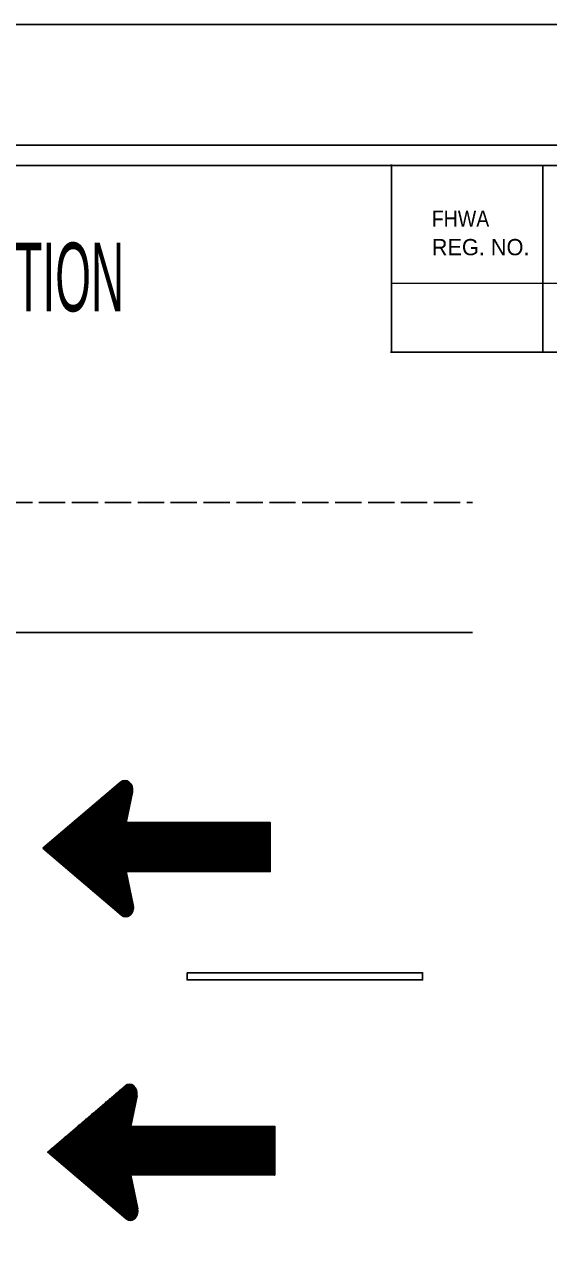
# Model space of a CAD drawing. Extents: x -997 to 641, y 370 to 934.
# Drawn here: x 301.1 to 444.5, y 601.4 to 934 of the extents above; entities that cross this region are included whole.
import ezdxf
from ezdxf.enums import TextEntityAlignment as Align

# ---------------------------------------------------------------- set-up
doc = ezdxf.new("R2010")
doc.units = 0
doc.header["$LTSCALE"] = 1.2
doc.linetypes.add('LONG_DASHED', pattern=[7.5, 6, -1.5])
doc.layers.add('1', color=7, linetype='Continuous', lineweight=25)
doc.layers.add('2', color=7, linetype='Continuous', lineweight=13)

msp = doc.modelspace()

# ---------------------------------------------------------------- linework, layer by layer
at = {"layer": '1'}
for p, q in [((401.566, 895.702), (401.53, 844.53)), ((442.893, 895.424), (442.921, 844.65)), ((401.546, 863.217), (614.918, 863.454)), ((401.256, 844.411), (614.918, 844.436)), ((-45.861, 767.863), (423.736, 767.863)), ((306.202, 708.856), (327.411, 726.94)), ((309.696, 705.881), (326.173, 725.837)), ((309.875, 705.795), (327.087, 726.623)), ((310.069, 705.564), (327.791, 727.182)), ((310.265, 705.488), (328.176, 727.32)), ((310.399, 705.325), (328.55, 727.412)), ((310.519, 705.263), (328.825, 727.412)), ((310.711, 705.095), (329.01, 727.32)), ((310.835, 704.863), (329.267, 727.32)), ((310.985, 704.786), (329.468, 727.182)), ((311.161, 704.623), (329.667, 727.096)), ((311.36, 704.477), (329.847, 727.024)), ((311.484, 704.314), (329.978, 726.794)), ((311.687, 704.314), (330.114, 726.623)), ((311.87, 704.096), (330.309, 726.391)), ((312.067, 704.004), (330.362, 726.236)), ((312.2, 703.763), (330.492, 726.072)), ((312.328, 703.605), (330.567, 725.837)), ((312.447, 703.528), (330.688, 725.536)), ((312.654, 703.363), (330.688, 725.295)), ((308.854, 706.578), (321.476, 721.862)), ((309.042, 706.441), (322.377, 722.701)), ((309.23, 706.35), (323.344, 723.497)), ((309.423, 706.195), (324.31, 724.2)), ((309.554, 705.952), (325.207, 725.066)), ((312.843, 703.22), (330.688, 724.995)), ((312.973, 703.066), (330.688, 724.664)), ((313.163, 702.976), (330.688, 724.278)), ((313.295, 702.904), (330.627, 723.816)), ((313.479, 702.665), (330.492, 723.419)), ((313.617, 702.515), (330.426, 722.94)), ((313.81, 702.442), (330.309, 722.544)), ((314.012, 702.28), (330.241, 722.013)), ((308.264, 707.139), (317.803, 718.639)), ((308.462, 706.976), (318.645, 719.5)), ((308.578, 706.819), (319.605, 720.195)), ((308.728, 706.655), (320.572, 721.072)), ((314.132, 702.126), (330.114, 721.701)), ((314.254, 701.956), (330.042, 721.154)), ((314.464, 701.889), (329.913, 720.752)), ((314.583, 701.727), (329.913, 720.195)), ((314.776, 701.576), (329.784, 719.814)), ((314.899, 701.404), (329.667, 719.344)), ((315.025, 701.256), (329.586, 718.965)), ((307.62, 707.676), (314.012, 715.442)), ((307.819, 707.603), (314.899, 716.286)), ((307.883, 707.443), (315.941, 717.071)), ((308.139, 707.279), (316.836, 717.942)), ((315.289, 701.177), (329.468, 718.4)), ((315.425, 701.021), (329.34, 718.001)), ((315.554, 700.945), (329.267, 717.542)), ((315.811, 700.718), (329.206, 717.071)), ((315.941, 700.626), (329.153, 716.685)), ((316.066, 700.476), (329.01, 716.138)), ((316.195, 700.322), (329.01, 715.903)), ((316.386, 700.167), (329.34, 715.903)), ((316.587, 700.078), (329.586, 715.903)), ((316.7, 699.923), (329.913, 715.903)), ((316.836, 699.768), (330.114, 715.903)), ((317.034, 699.689), (330.426, 715.903)), ((317.152, 699.539), (330.688, 715.903)), ((317.349, 699.389), (331.006, 715.903)), ((317.548, 699.219), (331.273, 715.903)), ((317.677, 699.064), (331.583, 715.903)), ((317.877, 698.989), (331.778, 715.903)), ((318.004, 698.824), (332.098, 715.903)), ((318.19, 698.666), (332.372, 715.903)), ((318.317, 698.515), (332.626, 715.903)), ((318.517, 698.365), (332.945, 715.903)), ((318.645, 698.284), (333.2, 715.903)), ((318.846, 698.128), (333.451, 715.903)), ((318.963, 697.965), (333.782, 715.903)), ((319.159, 697.888), (334.038, 715.903)), ((319.348, 697.729), (334.295, 715.903)), ((319.488, 697.58), (334.615, 715.903)), ((319.605, 697.425), (334.872, 715.903)), ((319.807, 697.259), (335.129, 715.903)), ((320.001, 697.198), (335.398, 715.903)), ((320.187, 696.95), (335.64, 715.903)), ((320.311, 696.799), (335.963, 715.903)), ((320.454, 696.701), (336.231, 715.903)), ((320.572, 696.643), (336.557, 715.903)), ((320.764, 696.479), (336.797, 715.903)), ((320.964, 696.325), (337.071, 715.903)), ((321.093, 696.171), (337.326, 715.903)), ((321.292, 696.018), (337.644, 715.903)), ((321.414, 695.94), (337.903, 715.903)), ((321.606, 695.772), (338.218, 715.903)), ((321.805, 695.625), (338.486, 715.903)), ((321.93, 695.469), (338.734, 715.903)), ((322.114, 695.303), (339, 715.903)), ((322.254, 695.23), (339.253, 715.903)), ((322.377, 695.071), (339.509, 715.903)), ((322.575, 694.917), (339.828, 715.903)), ((329.01, 702.515), (340.086, 715.903)), ((329.34, 702.515), (340.416, 715.903)), ((329.586, 702.515), (340.668, 715.903)), ((329.913, 702.515), (340.933, 715.903)), ((330.114, 702.515), (341.195, 715.903)), ((330.426, 702.515), (341.508, 715.903)), ((330.688, 702.515), (341.838, 715.903)), ((331.006, 702.515), (342.027, 715.903)), ((331.273, 702.515), (342.272, 715.903)), ((331.583, 702.515), (342.601, 715.903)), ((331.778, 702.515), (342.862, 715.903)), ((332.098, 702.515), (343.119, 715.903)), ((332.297, 702.515), (343.449, 715.903)), ((332.626, 702.515), (343.691, 715.903)), ((332.945, 702.515), (343.957, 715.903)), ((333.138, 702.515), (344.221, 715.903)), ((333.451, 702.515), (344.535, 715.903)), ((333.782, 702.515), (344.803, 715.903)), ((334.038, 702.515), (345.118, 715.903)), ((334.295, 702.515), (345.449, 715.903)), ((334.615, 702.515), (345.696, 715.903)), ((334.872, 702.515), (345.949, 715.903)), ((335.129, 702.515), (346.219, 715.903)), ((335.398, 702.515), (346.462, 715.903)), ((335.64, 702.515), (346.732, 715.903)), ((335.913, 702.515), (347.06, 715.903)), ((336.231, 702.515), (347.304, 715.903)), ((336.557, 702.515), (347.633, 715.903)), ((336.797, 702.515), (347.822, 715.903)), ((337.071, 702.515), (348.146, 715.903)), ((337.326, 702.515), (348.402, 715.903)), ((337.644, 702.515), (348.722, 715.903)), ((337.903, 702.515), (348.986, 715.903)), ((338.218, 702.515), (349.238, 715.903)), ((338.486, 702.515), (349.488, 715.903)), ((338.734, 702.515), (349.817, 715.903)), ((339, 702.515), (350.086, 715.903)), ((339.253, 702.515), (350.329, 715.903)), ((339.509, 702.515), (350.657, 715.903)), ((339.828, 702.515), (350.91, 715.903)), ((340.086, 702.515), (351.17, 715.903)), ((340.416, 702.515), (351.427, 715.903)), ((340.668, 702.515), (351.746, 715.903)), ((340.933, 702.515), (352.014, 715.903)), ((341.195, 702.515), (352.338, 715.903)), ((341.508, 702.515), (352.661, 715.903)), ((341.838, 702.515), (352.851, 715.903)), ((342.027, 702.515), (353.171, 715.903)), ((342.272, 702.515), (353.356, 715.903)), ((342.601, 702.515), (353.683, 715.903)), ((342.862, 702.515), (353.946, 715.903)), ((343.119, 702.515), (354.273, 715.903)), ((343.449, 702.515), (354.509, 715.903)), ((343.691, 702.515), (354.787, 715.903)), ((343.957, 702.515), (355.04, 715.903)), ((344.221, 702.515), (355.351, 715.903)), ((344.535, 702.515), (355.612, 715.903)), ((344.803, 702.515), (355.884, 715.903)), ((345.118, 702.515), (356.204, 715.903)), ((345.449, 702.515), (356.455, 715.903)), ((345.696, 702.515), (356.717, 715.903)), ((345.89, 702.515), (356.971, 715.903)), ((346.219, 702.515), (357.298, 715.903)), ((346.462, 702.515), (357.548, 715.903)), ((346.732, 702.515), (357.876, 715.903)), ((347.06, 702.515), (358.062, 715.903)), ((347.304, 702.515), (358.382, 715.903)), ((347.56, 702.515), (358.644, 715.903)), ((347.822, 702.515), (358.97, 715.903)), ((348.146, 702.515), (359.226, 715.903)), ((348.402, 702.515), (359.484, 715.903)), ((348.722, 702.515), (359.746, 715.903)), ((348.909, 702.515), (360, 715.903)), ((349.238, 702.515), (360.32, 715.903)), ((349.488, 702.515), (360.579, 715.903)), ((349.817, 702.515), (360.908, 715.903)), ((350.086, 702.515), (361.169, 715.903)), ((350.329, 702.515), (361.476, 715.903)), ((350.657, 702.515), (361.725, 715.903)), ((350.91, 702.515), (361.992, 715.903)), ((351.17, 702.515), (362.251, 715.903)), ((351.427, 702.515), (362.571, 715.903)), ((351.746, 702.515), (362.778, 715.903)), ((352.014, 702.515), (363.093, 715.903)), ((352.338, 702.515), (363.341, 715.903)), ((352.593, 702.515), (363.658, 715.903)), ((352.851, 702.515), (363.865, 715.903)), ((353.171, 702.515), (364.176, 715.903)), ((353.356, 702.515), (364.506, 715.903)), ((353.683, 702.515), (364.709, 715.903)), ((353.946, 702.515), (365.013, 715.903)), ((354.195, 702.515), (365.28, 715.903)), ((354.509, 702.515), (365.541, 715.903)), ((354.787, 702.515), (365.86, 715.903)), ((355.04, 702.515), (366.121, 715.903)), ((355.351, 702.515), (366.435, 715.903)), ((355.612, 702.515), (366.703, 715.903)), ((355.884, 702.515), (367.026, 715.903)), ((356.204, 702.515), (367.207, 715.903)), ((356.455, 702.515), (367.466, 715.903)), ((356.717, 702.515), (367.794, 715.903)), ((356.971, 702.515), (368.119, 715.903)), ((357.298, 702.515), (368.38, 715.903)), ((357.548, 702.515), (368.38, 715.662)), ((357.8, 702.515), (368.38, 715.278)), ((306.918, 708.218), (310.265, 712.314)), ((307.044, 708.154), (311.239, 713.094)), ((307.233, 708.001), (312.2, 713.879)), ((307.435, 707.824), (313.095, 714.654)), ((358.062, 702.515), (368.38, 714.954)), ((358.382, 702.515), (368.38, 714.575)), ((358.644, 702.515), (368.38, 714.173)), ((358.97, 702.515), (368.38, 713.945)), ((359.226, 702.515), (368.38, 713.626)), ((359.484, 702.515), (368.38, 713.24)), ((359.746, 702.515), (368.38, 712.922)), ((360, 702.515), (368.38, 712.526)), ((360.263, 702.515), (368.38, 712.218)), ((360.579, 702.515), (368.38, 711.825)), ((327.666, 690.605), (306.202, 708.856)), ((306.329, 708.778), (306.53, 709.097)), ((306.464, 708.615), (307.493, 709.882)), ((306.651, 708.539), (308.462, 710.735)), ((306.794, 708.397), (309.369, 711.438)), ((360.908, 702.515), (368.38, 711.519)), ((361.169, 702.515), (368.38, 711.288)), ((361.476, 702.515), (368.38, 710.894)), ((361.675, 702.515), (368.38, 710.571)), ((361.992, 702.515), (368.38, 710.173)), ((362.251, 702.515), (368.38, 709.882)), ((362.571, 702.515), (368.38, 709.481)), ((362.778, 702.515), (368.38, 709.177)), ((363.093, 702.515), (368.38, 708.856)), ((363.341, 702.515), (368.38, 708.539)), ((363.658, 702.515), (368.38, 708.154)), ((363.865, 702.515), (368.38, 707.919)), ((364.176, 702.515), (368.38, 707.52)), ((364.506, 702.515), (368.38, 707.219)), ((364.709, 702.515), (368.38, 706.819)), ((365.013, 702.515), (368.38, 706.498)), ((365.28, 702.515), (368.38, 706.195)), ((365.541, 702.515), (368.38, 705.795)), ((365.86, 702.515), (368.38, 705.488)), ((366.121, 702.515), (368.38, 705.178)), ((322.706, 694.845), (328.95, 702.28)), ((322.896, 694.601), (329.01, 702.126)), ((323.018, 694.448), (329.081, 701.803)), ((366.435, 702.515), (368.38, 704.786)), ((366.703, 702.515), (368.38, 704.477)), ((366.951, 702.515), (368.38, 704.157)), ((367.207, 702.515), (368.38, 703.763)), ((367.466, 702.515), (368.38, 703.528)), ((367.794, 702.515), (368.38, 703.13)), ((368.119, 702.515), (368.38, 702.829)), ((368.315, 702.515), (368.38, 702.515)), ((323.219, 694.367), (329.153, 701.576)), ((323.344, 694.206), (329.206, 701.256)), ((323.535, 694.126), (329.267, 701.021)), ((323.718, 693.9), (329.34, 700.718)), ((323.923, 693.74), (329.34, 700.476)), ((324.045, 693.666), (329.468, 700.167)), ((324.177, 693.508), (329.468, 699.923)), ((324.372, 693.346), (329.519, 699.689)), ((324.507, 693.28), (329.586, 699.389)), ((324.685, 693.125), (329.586, 699.155)), ((324.834, 693.042), (329.722, 698.915)), ((325.014, 692.88), (329.784, 698.666)), ((325.147, 692.642), (329.784, 698.365)), ((325.331, 692.55), (329.913, 698.128)), ((325.527, 692.407), (329.913, 697.819)), ((325.66, 692.257), (329.978, 697.58)), ((325.795, 692.099), (330.114, 697.259)), ((325.978, 692.021), (330.114, 697.029)), ((326.173, 691.947), (330.163, 696.799)), ((326.298, 691.707), (330.241, 696.479)), ((326.502, 691.568), (330.309, 696.171)), ((326.623, 691.472), (330.309, 695.94)), ((326.76, 691.323), (330.362, 695.701)), ((326.889, 691.167), (330.426, 695.378)), ((327.136, 691.004), (330.492, 695.23)), ((327.266, 690.923), (330.567, 694.845)), ((327.466, 690.771), (330.627, 694.601)), ((327.589, 690.605), (330.688, 694.367)), ((327.791, 690.451), (330.688, 694.126)), ((327.977, 690.39), (330.808, 693.819)), ((328.176, 690.3), (330.879, 693.583)), ((328.371, 690.207), (330.879, 693.28)), ((328.619, 690.143), (330.955, 693.042)), ((328.878, 690.067), (330.955, 692.642)), ((329.206, 690.143), (330.955, 692.257)), ((329.586, 690.3), (330.808, 691.857)), ((330.163, 690.677), (330.492, 691.078))]:
    msp.add_line(p, q, dxfattribs=at)
at = {"layer": '1', "linetype": 'LONG_DASHED'}
msp.add_line((-45.861, 803.326), (423.736, 803.326), dxfattribs=at)
at = {"layer": '1'}
for points in [[(640.515, 933.984), (640.515, 372.984), (-85.485, 372.984), (-85.485, 933.984)], [(-63.305, 390.852), (619.187, 390.852), (619.187, 900.936), (-63.305, 900.936)], [(614.779, 895.424), (-56.245, 895.424), (-56.245, 394.7), (614.779, 394.7)], [(345.639, 674.836), (410.051, 674.836), (410.051, 672.883), (345.639, 672.883)]]:
    msp.add_lwpolyline(points, close=True, dxfattribs=at)
msp.add_lwpolyline([(330.688, 724.2), (328.95, 715.903), (368.38, 715.903), (368.38, 702.515), (328.95, 702.515), (330.879, 693.346)], dxfattribs=at)
for centre, start_param, end_param in [((328.649, 724.859), 1.3176976, 3.7548511), ((328.86, 692.695), 5.6720666, 8.1107902)]:
    msp.add_ellipse(centre, major_axis=(0, -2.553), ratio=0.822702, start_param=start_param, end_param=end_param, dxfattribs=at)
at = {"layer": '2'}
for p, q in [((307.467, 625.859), (328.676, 643.943)), ((310.819, 622.955), (326.471, 642.069)), ((310.961, 622.884), (327.438, 642.84)), ((311.14, 622.798), (328.352, 643.625)), ((311.334, 622.567), (329.056, 644.185)), ((311.53, 622.491), (329.441, 644.323)), ((311.664, 622.327), (329.814, 644.415)), ((311.783, 622.265), (330.09, 644.415)), ((311.975, 622.098), (330.274, 644.323)), ((312.099, 621.866), (330.531, 644.323)), ((312.25, 621.788), (330.732, 644.185)), ((312.426, 621.625), (330.932, 644.099)), ((312.625, 621.48), (331.112, 644.027)), ((312.749, 621.316), (331.243, 643.797)), ((312.952, 621.316), (331.379, 643.625)), ((313.134, 621.099), (331.574, 643.393)), ((313.332, 621.007), (331.627, 643.239)), ((313.464, 620.765), (331.757, 643.075)), ((313.593, 620.608), (331.832, 642.84)), ((313.712, 620.531), (331.953, 642.538)), ((313.918, 620.366), (331.953, 642.298)), ((314.107, 620.223), (331.953, 641.998)), ((310.119, 623.581), (322.74, 638.865)), ((310.306, 623.444), (323.642, 639.704)), ((310.495, 623.353), (324.608, 640.5)), ((310.687, 623.198), (325.575, 641.203)), ((314.237, 620.069), (331.953, 641.667)), ((314.427, 619.979), (331.953, 641.281)), ((314.56, 619.906), (331.892, 640.818)), ((314.743, 619.668), (331.757, 640.422)), ((314.881, 619.518), (331.691, 639.943)), ((315.075, 619.444), (331.574, 639.547)), ((315.276, 619.283), (331.506, 639.015)), ((315.396, 619.128), (331.379, 638.704)), ((309.529, 624.142), (319.068, 635.641)), ((309.727, 623.979), (319.91, 636.502)), ((309.843, 623.822), (320.87, 637.198)), ((309.993, 623.657), (321.837, 638.074)), ((315.519, 618.958), (331.307, 638.157)), ((315.729, 618.892), (331.177, 637.755)), ((315.847, 618.729), (331.177, 637.198)), ((316.041, 618.579), (331.049, 636.817)), ((316.164, 618.407), (330.932, 636.347)), ((316.29, 618.259), (330.851, 635.968)), ((316.554, 618.18), (330.732, 635.403)), ((308.885, 624.679), (315.276, 632.444)), ((309.084, 624.605), (316.164, 633.288)), ((309.147, 624.446), (317.206, 634.074)), ((309.404, 624.282), (318.1, 634.944)), ((316.69, 618.023), (330.605, 635.004)), ((316.818, 617.948), (330.531, 634.545)), ((317.076, 617.721), (330.47, 634.074)), ((317.206, 617.629), (330.418, 633.688)), ((317.331, 617.478), (330.274, 633.141)), ((317.46, 617.325), (330.274, 632.906)), ((317.651, 617.17), (330.605, 632.906)), ((317.851, 617.081), (330.851, 632.906)), ((317.965, 616.926), (331.177, 632.906)), ((318.1, 616.771), (331.379, 632.906)), ((318.299, 616.692), (331.691, 632.906)), ((318.417, 616.541), (331.953, 632.906)), ((318.614, 616.392), (332.271, 632.906)), ((318.812, 616.221), (332.537, 632.906)), ((318.942, 616.067), (332.847, 632.906)), ((319.141, 615.991), (333.043, 632.906)), ((319.269, 615.827), (333.363, 632.906)), ((319.455, 615.669), (333.636, 632.906)), ((319.582, 615.518), (333.89, 632.906)), ((319.782, 615.367), (334.21, 632.906)), ((319.91, 615.287), (334.465, 632.906)), ((320.11, 615.131), (334.716, 632.906)), ((320.228, 614.968), (335.046, 632.906)), ((320.423, 614.89), (335.303, 632.906)), ((320.613, 614.732), (335.559, 632.906)), ((320.752, 614.583), (335.88, 632.906)), ((320.87, 614.428), (336.136, 632.906)), ((321.072, 614.262), (336.394, 632.906)), ((321.266, 614.201), (336.662, 632.906)), ((321.452, 613.952), (336.905, 632.906)), ((321.576, 613.802), (337.228, 632.906)), ((321.719, 613.704), (337.495, 632.906)), ((321.837, 613.645), (337.821, 632.906)), ((322.029, 613.482), (338.061, 632.906)), ((322.229, 613.328), (338.336, 632.906)), ((322.358, 613.173), (338.591, 632.906)), ((322.557, 613.02), (338.908, 632.906)), ((322.678, 612.943), (339.168, 632.906)), ((322.87, 612.775), (339.483, 632.906)), ((323.069, 612.628), (339.75, 632.906)), ((323.195, 612.472), (339.999, 632.906)), ((323.378, 612.305), (340.265, 632.906)), ((323.519, 612.233), (340.518, 632.906)), ((323.642, 612.073), (340.773, 632.906)), ((323.84, 611.919), (341.093, 632.906)), ((330.274, 619.518), (341.351, 632.906)), ((330.605, 619.518), (341.681, 632.906)), ((330.851, 619.518), (341.932, 632.906)), ((331.177, 619.518), (342.198, 632.906)), ((331.379, 619.518), (342.459, 632.906)), ((331.691, 619.518), (342.772, 632.906)), ((331.953, 619.518), (343.102, 632.906)), ((332.271, 619.518), (343.291, 632.906)), ((332.537, 619.518), (343.537, 632.906)), ((332.847, 619.518), (343.866, 632.906)), ((333.043, 619.518), (344.127, 632.906)), ((333.363, 619.518), (344.383, 632.906)), ((333.562, 619.518), (344.713, 632.906)), ((333.89, 619.518), (344.956, 632.906)), ((334.21, 619.518), (345.222, 632.906)), ((334.403, 619.518), (345.486, 632.906)), ((334.716, 619.518), (345.8, 632.906)), ((335.046, 619.518), (346.068, 632.906)), ((335.303, 619.518), (346.383, 632.906)), ((335.559, 619.518), (346.714, 632.906)), ((335.88, 619.518), (346.961, 632.906)), ((336.136, 619.518), (347.213, 632.906)), ((336.394, 619.518), (347.483, 632.906)), ((336.662, 619.518), (347.727, 632.906)), ((336.905, 619.518), (347.997, 632.906)), ((337.178, 619.518), (348.325, 632.906)), ((337.495, 619.518), (348.569, 632.906)), ((337.821, 619.518), (348.897, 632.906)), ((338.061, 619.518), (349.087, 632.906)), ((338.336, 619.518), (349.411, 632.906)), ((338.591, 619.518), (349.667, 632.906)), ((338.908, 619.518), (349.987, 632.906)), ((339.168, 619.518), (350.251, 632.906)), ((339.483, 619.518), (350.502, 632.906)), ((339.75, 619.518), (350.752, 632.906)), ((339.999, 619.518), (351.082, 632.906)), ((340.265, 619.518), (351.35, 632.906)), ((340.518, 619.518), (351.594, 632.906)), ((340.773, 619.518), (351.921, 632.906)), ((341.093, 619.518), (352.175, 632.906)), ((341.351, 619.518), (352.434, 632.906)), ((341.681, 619.518), (352.692, 632.906)), ((341.932, 619.518), (353.011, 632.906)), ((342.198, 619.518), (353.279, 632.906)), ((342.459, 619.518), (353.603, 632.906)), ((342.772, 619.518), (353.925, 632.906)), ((343.102, 619.518), (354.116, 632.906)), ((343.291, 619.518), (354.435, 632.906)), ((343.537, 619.518), (354.621, 632.906)), ((343.866, 619.518), (354.947, 632.906)), ((344.127, 619.518), (355.211, 632.906)), ((344.383, 619.518), (355.538, 632.906)), ((344.713, 619.518), (355.774, 632.906)), ((344.956, 619.518), (356.052, 632.906)), ((345.222, 619.518), (356.304, 632.906)), ((345.486, 619.518), (356.616, 632.906)), ((345.8, 619.518), (356.876, 632.906)), ((346.068, 619.518), (357.149, 632.906)), ((346.383, 619.518), (357.469, 632.906)), ((346.714, 619.518), (357.719, 632.906)), ((346.961, 619.518), (357.982, 632.906)), ((347.155, 619.518), (358.235, 632.906)), ((347.483, 619.518), (358.562, 632.906)), ((347.727, 619.518), (358.812, 632.906)), ((347.997, 619.518), (359.141, 632.906)), ((348.325, 619.518), (359.327, 632.906)), ((348.569, 619.518), (359.647, 632.906)), ((348.825, 619.518), (359.908, 632.906)), ((349.087, 619.518), (360.234, 632.906)), ((349.411, 619.518), (360.49, 632.906)), ((349.667, 619.518), (360.749, 632.906)), ((349.987, 619.518), (361.011, 632.906)), ((350.173, 619.518), (361.265, 632.906)), ((350.502, 619.518), (361.585, 632.906)), ((350.752, 619.518), (361.844, 632.906)), ((351.082, 619.518), (362.172, 632.906)), ((351.35, 619.518), (362.434, 632.906)), ((351.594, 619.518), (362.741, 632.906)), ((351.921, 619.518), (362.99, 632.906)), ((352.175, 619.518), (363.257, 632.906)), ((352.434, 619.518), (363.516, 632.906)), ((352.692, 619.518), (363.835, 632.906)), ((353.011, 619.518), (364.043, 632.906)), ((353.279, 619.518), (364.358, 632.906)), ((353.603, 619.518), (364.606, 632.906)), ((353.858, 619.518), (364.923, 632.906)), ((354.116, 619.518), (365.13, 632.906)), ((354.435, 619.518), (365.44, 632.906)), ((354.621, 619.518), (365.771, 632.906)), ((354.947, 619.518), (365.973, 632.906)), ((355.211, 619.518), (366.278, 632.906)), ((355.46, 619.518), (366.544, 632.906)), ((355.774, 619.518), (366.806, 632.906)), ((356.052, 619.518), (367.124, 632.906)), ((356.304, 619.518), (367.386, 632.906)), ((356.616, 619.518), (367.7, 632.906)), ((356.876, 619.518), (367.968, 632.906)), ((357.149, 619.518), (368.291, 632.906)), ((357.469, 619.518), (368.472, 632.906)), ((357.719, 619.518), (368.73, 632.906)), ((357.982, 619.518), (369.059, 632.906)), ((358.235, 619.518), (369.383, 632.906)), ((358.562, 619.518), (369.645, 632.906)), ((358.812, 619.518), (369.645, 632.665)), ((359.065, 619.518), (369.645, 632.281)), ((359.327, 619.518), (369.645, 631.957)), ((308.183, 625.22), (311.53, 629.316)), ((308.309, 625.157), (312.503, 630.096)), ((308.498, 625.003), (313.464, 630.882)), ((308.7, 624.826), (314.36, 631.657)), ((359.647, 619.518), (369.645, 631.577)), ((359.908, 619.518), (369.645, 631.176)), ((360.234, 619.518), (369.645, 630.948)), ((360.49, 619.518), (369.645, 630.629)), ((360.749, 619.518), (369.645, 630.243)), ((361.011, 619.518), (369.645, 629.924)), ((361.265, 619.518), (369.645, 629.528)), ((361.527, 619.518), (369.645, 629.22)), ((361.844, 619.518), (369.645, 628.827)), ((328.931, 607.607), (307.467, 625.859)), ((307.593, 625.781), (307.795, 626.1)), ((307.729, 625.617), (308.757, 626.884)), ((307.916, 625.542), (309.727, 627.738)), ((308.059, 625.399), (310.634, 628.441)), ((362.172, 619.518), (369.645, 628.522)), ((362.434, 619.518), (369.645, 628.29)), ((362.741, 619.518), (369.645, 627.897)), ((362.939, 619.518), (369.645, 627.574)), ((363.257, 619.518), (369.645, 627.176)), ((363.516, 619.518), (369.645, 626.884)), ((363.835, 619.518), (369.645, 626.484)), ((364.043, 619.518), (369.645, 626.18)), ((364.358, 619.518), (369.645, 625.859)), ((364.606, 619.518), (369.645, 625.542)), ((364.923, 619.518), (369.645, 625.157)), ((365.13, 619.518), (369.645, 624.921)), ((365.44, 619.518), (369.645, 624.523)), ((365.771, 619.518), (369.645, 624.221)), ((365.973, 619.518), (369.645, 623.822)), ((366.278, 619.518), (369.645, 623.5)), ((366.544, 619.518), (369.645, 623.198)), ((366.806, 619.518), (369.645, 622.798)), ((367.124, 619.518), (369.645, 622.491)), ((367.386, 619.518), (369.645, 622.18)), ((323.971, 611.848), (330.215, 619.283)), ((324.161, 611.603), (330.274, 619.128)), ((324.283, 611.45), (330.346, 618.806)), ((367.7, 619.518), (369.645, 621.788)), ((367.968, 619.518), (369.645, 621.48)), ((368.216, 619.518), (369.645, 621.159)), ((368.472, 619.518), (369.645, 620.765)), ((368.73, 619.518), (369.645, 620.531)), ((369.059, 619.518), (369.645, 620.132)), ((369.383, 619.518), (369.645, 619.831)), ((369.58, 619.518), (369.645, 619.518)), ((324.484, 611.369), (330.418, 618.579)), ((324.608, 611.208), (330.47, 618.259)), ((324.8, 611.129), (330.531, 618.023)), ((324.983, 610.903), (330.605, 617.721)), ((325.188, 610.743), (330.605, 617.478)), ((325.31, 610.669), (330.732, 617.17)), ((325.442, 610.51), (330.732, 616.926)), ((325.637, 610.349), (330.784, 616.692)), ((325.772, 610.283), (330.851, 616.392)), ((325.95, 610.128), (330.851, 616.158)), ((326.098, 610.044), (330.986, 615.918)), ((326.279, 609.883), (331.049, 615.669)), ((326.411, 609.645), (331.049, 615.367)), ((326.596, 609.553), (331.177, 615.131)), ((326.792, 609.41), (331.177, 614.821)), ((326.924, 609.259), (331.243, 614.583)), ((327.059, 609.102), (331.379, 614.262)), ((327.242, 609.024), (331.379, 614.031)), ((327.438, 608.95), (331.428, 613.802)), ((327.562, 608.71), (331.506, 613.482)), ((327.767, 608.571), (331.574, 613.173)), ((327.887, 608.474), (331.574, 612.943)), ((328.025, 608.325), (331.627, 612.704)), ((328.153, 608.17), (331.691, 612.381)), ((328.401, 608.007), (331.757, 612.233)), ((328.531, 607.926), (331.832, 611.848)), ((328.731, 607.774), (331.892, 611.603)), ((328.853, 607.607), (331.953, 611.369)), ((329.056, 607.453), (331.953, 611.129)), ((329.242, 607.393), (332.073, 610.822)), ((329.441, 607.302), (332.144, 610.585)), ((329.636, 607.21), (332.144, 610.283)), ((329.883, 607.146), (332.22, 610.044)), ((330.143, 607.07), (332.22, 609.645)), ((330.47, 607.146), (332.22, 609.259)), ((330.851, 607.302), (332.073, 608.86)), ((331.428, 607.68), (331.757, 608.08))]:
    msp.add_line(p, q, dxfattribs=at)
msp.add_lwpolyline([(331.953, 641.203), (330.215, 632.906), (369.645, 632.906), (369.645, 619.518), (330.215, 619.518), (332.144, 610.349)], dxfattribs=at)
for centre, start_param, end_param in [((329.914, 641.862), 1.3176976, 3.7548511), ((330.125, 609.697), 5.6720666, 8.1107902)]:
    msp.add_ellipse(centre, major_axis=(0, -2.553), ratio=0.822702, start_param=start_param, end_param=end_param, dxfattribs=at)

# ---------------------------------------------------------------- texts
at = {"layer": '1', "width": 0.9}
msp.add_text('FHWA', height=4.441, dxfattribs=at).set_placement((412.561, 878.667))
at = {"layer": '1'}
msp.add_text('REG. NO.', height=4.441, dxfattribs=at).set_placement((412.561, 870.894))
at = {"layer": '1', "width": 0.5}
msp.add_text('TYPE "P" INSTALLATION', height=18.78, dxfattribs=at).set_placement((255.235, 855.558), align=Align.CENTER)

doc.saveas('drawing.dxf')
